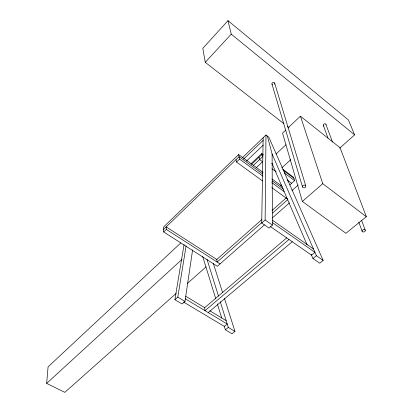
<?xml version="1.0" encoding="UTF-8"?>
<svg xmlns="http://www.w3.org/2000/svg" width="413" height="413" viewBox="0 0 413 413"><rect width="100%" height="100%" fill="white"/><g stroke="black" fill="none" stroke-linecap="round" stroke-linejoin="round"><path stroke-width="0.62" d="M267.402 136.094L272.105 154.044L272.441 225.075L269.023 228.059L261.713 222.994L265.131 219.979L265.987 135.015L268.817 137.173L323.162 260.433L319.729 263.2L312.971 258.517L311.19 254.382M261.713 222.994L263.153 137.73M176.212 293.385L64.826 392.35L46.659 383.398L48.078 366.858L180.889 242.854M184.064 244.522L174.895 299.693L182.071 303.973L184.978 301.438L192.608 249.901M174.895 299.693L177.796 297.133L186.093 245.869M339.677 148.153L354.628 134.87L348.427 119.935L227.981 20.65L202.804 48.342L205.266 62.311L283.917 123.719M205.266 62.311L231.244 34.15L227.981 20.65M263.086 172.448L238.626 154.55L163.362 227.217L163.693 231.982L217.357 266.282L264.428 224.879M163.517 229.452L239.065 156.687L262.849 174.064M163.693 231.982L166.356 229.421L166.171 226.897L216.975 259.607M262.431 180.858L236.499 162.056L239.561 159.113L238.626 154.55M242.286 157.761L265.987 135.015M243.675 159.02L263.231 140.301M246.489 161.08L263.262 145.102M285.755 130.059L282.549 133.1L302.362 201.436L345.898 233.288L366.341 216.686L340.09 147.787L300.411 116.182L288.047 127.891M251.006 163.724L261.749 153.559L263.293 154.71M251.553 164.374L261.987 154.519L263.014 155.283M253.52 165.298L262.539 156.79L261.749 153.559M256.463 167.451L262.544 161.751M276.023 154.023L285.915 144.793M46.659 383.398L181.994 259.349M281.712 167.941L290.737 159.671M280.535 185.767L281.49 184.905M287.861 182.05L288.821 181.188M289.725 184.993L294.603 180.626L293.658 177.342L282.853 169.289M187.301 283.535L206.108 266.824M291.939 190.569L298.207 184.998M261.899 219.479L216.779 259.478L217.14 262.038L261.976 222.416M271.981 210.542L286.385 197.775M272.585 213.041L287.531 199.835M272.146 218.09L289.508 202.819M302.362 201.436L322.76 183.671L300.411 116.182M286.782 237.811L204.667 307.675L205.013 310.653L288.992 239.478M208.219 312.584L292.239 241.734M224.409 298.217L234.976 331.412L232.039 333.776L225.364 329.796L228.301 327.406L220.248 301.676M312.971 258.517L316.41 255.724L323.162 260.433M177.796 297.133L184.978 301.438M228.301 327.406L234.976 331.412M183.568 302.027L224.321 326.415L227.238 324.024L185.36 298.831M185.742 296.255L204.874 307.799M209.794 310.767L226.19 320.664M166.356 229.421L220.057 263.907M265.131 219.979L272.441 225.075M270.598 226.696L311.51 255.131L314.933 252.333L272.43 222.628M272.415 220.201L313.462 248.967M271.769 187.631L287.846 199.288M239.561 159.113L262.911 176.134M271.733 182.567L284.185 191.642M271.93 178.922L282.337 186.537M272.157 180.863L283.53 189.169M262.694 161.865L259.591 159.568L259.049 157.291M272.002 168.747L276.137 171.803M286.989 179.831L291.645 183.274M283.117 170.254L293.937 178.313M271.847 163.713L272.885 164.477M284.263 172.939L294.603 180.626M322.76 183.671L366.341 216.686M287.469 126.492L288.992 127.679M231.244 34.15L354.628 134.87M272.105 154.044L316.41 255.724M271.976 163.3L307.117 244.919M325.971 124.53L332.486 142.057M361.69 220.63L365.283 230.299A1.652 1.193 -19.2 0 1 363.156 232.003A1.652 1.193 -19.2 0 1 362.666 229.989A1.652 1.193 -19.2 0 1 365.283 230.299M323.338 125.392L327.994 138.092M358.794 222.158L362.118 231.228M213.247 263.179L222.643 292.683M207.021 259.395L218.523 296.162M202.69 256.442L215.839 298.976M217.362 303.906L221.745 318.082M224.223 326.1L225.364 329.796M274.686 83.189L305.78 185.927A1.709 1.332 -18.7 0 1 303.658 187.796A1.709 1.332 -18.7 0 1 303.008 185.587A1.709 1.332 -18.7 0 1 305.78 185.927M271.986 84.123L302.517 186.95M236.014 159.624L236.499 162.056M323.921 126.037A1.389 1.115 -25 0 1 323.415 124.69A1.389 1.115 -25 0 1 324.954 123.792A1.389 1.115 -25 0 1 325.996 124.824M272.343 84.65A1.43 1.224 -26.1 0 1 272.275 82.956A1.43 1.224 -26.1 0 1 274.144 82.543A1.43 1.224 -26.1 0 1 274.537 84.159"/></g></svg>
